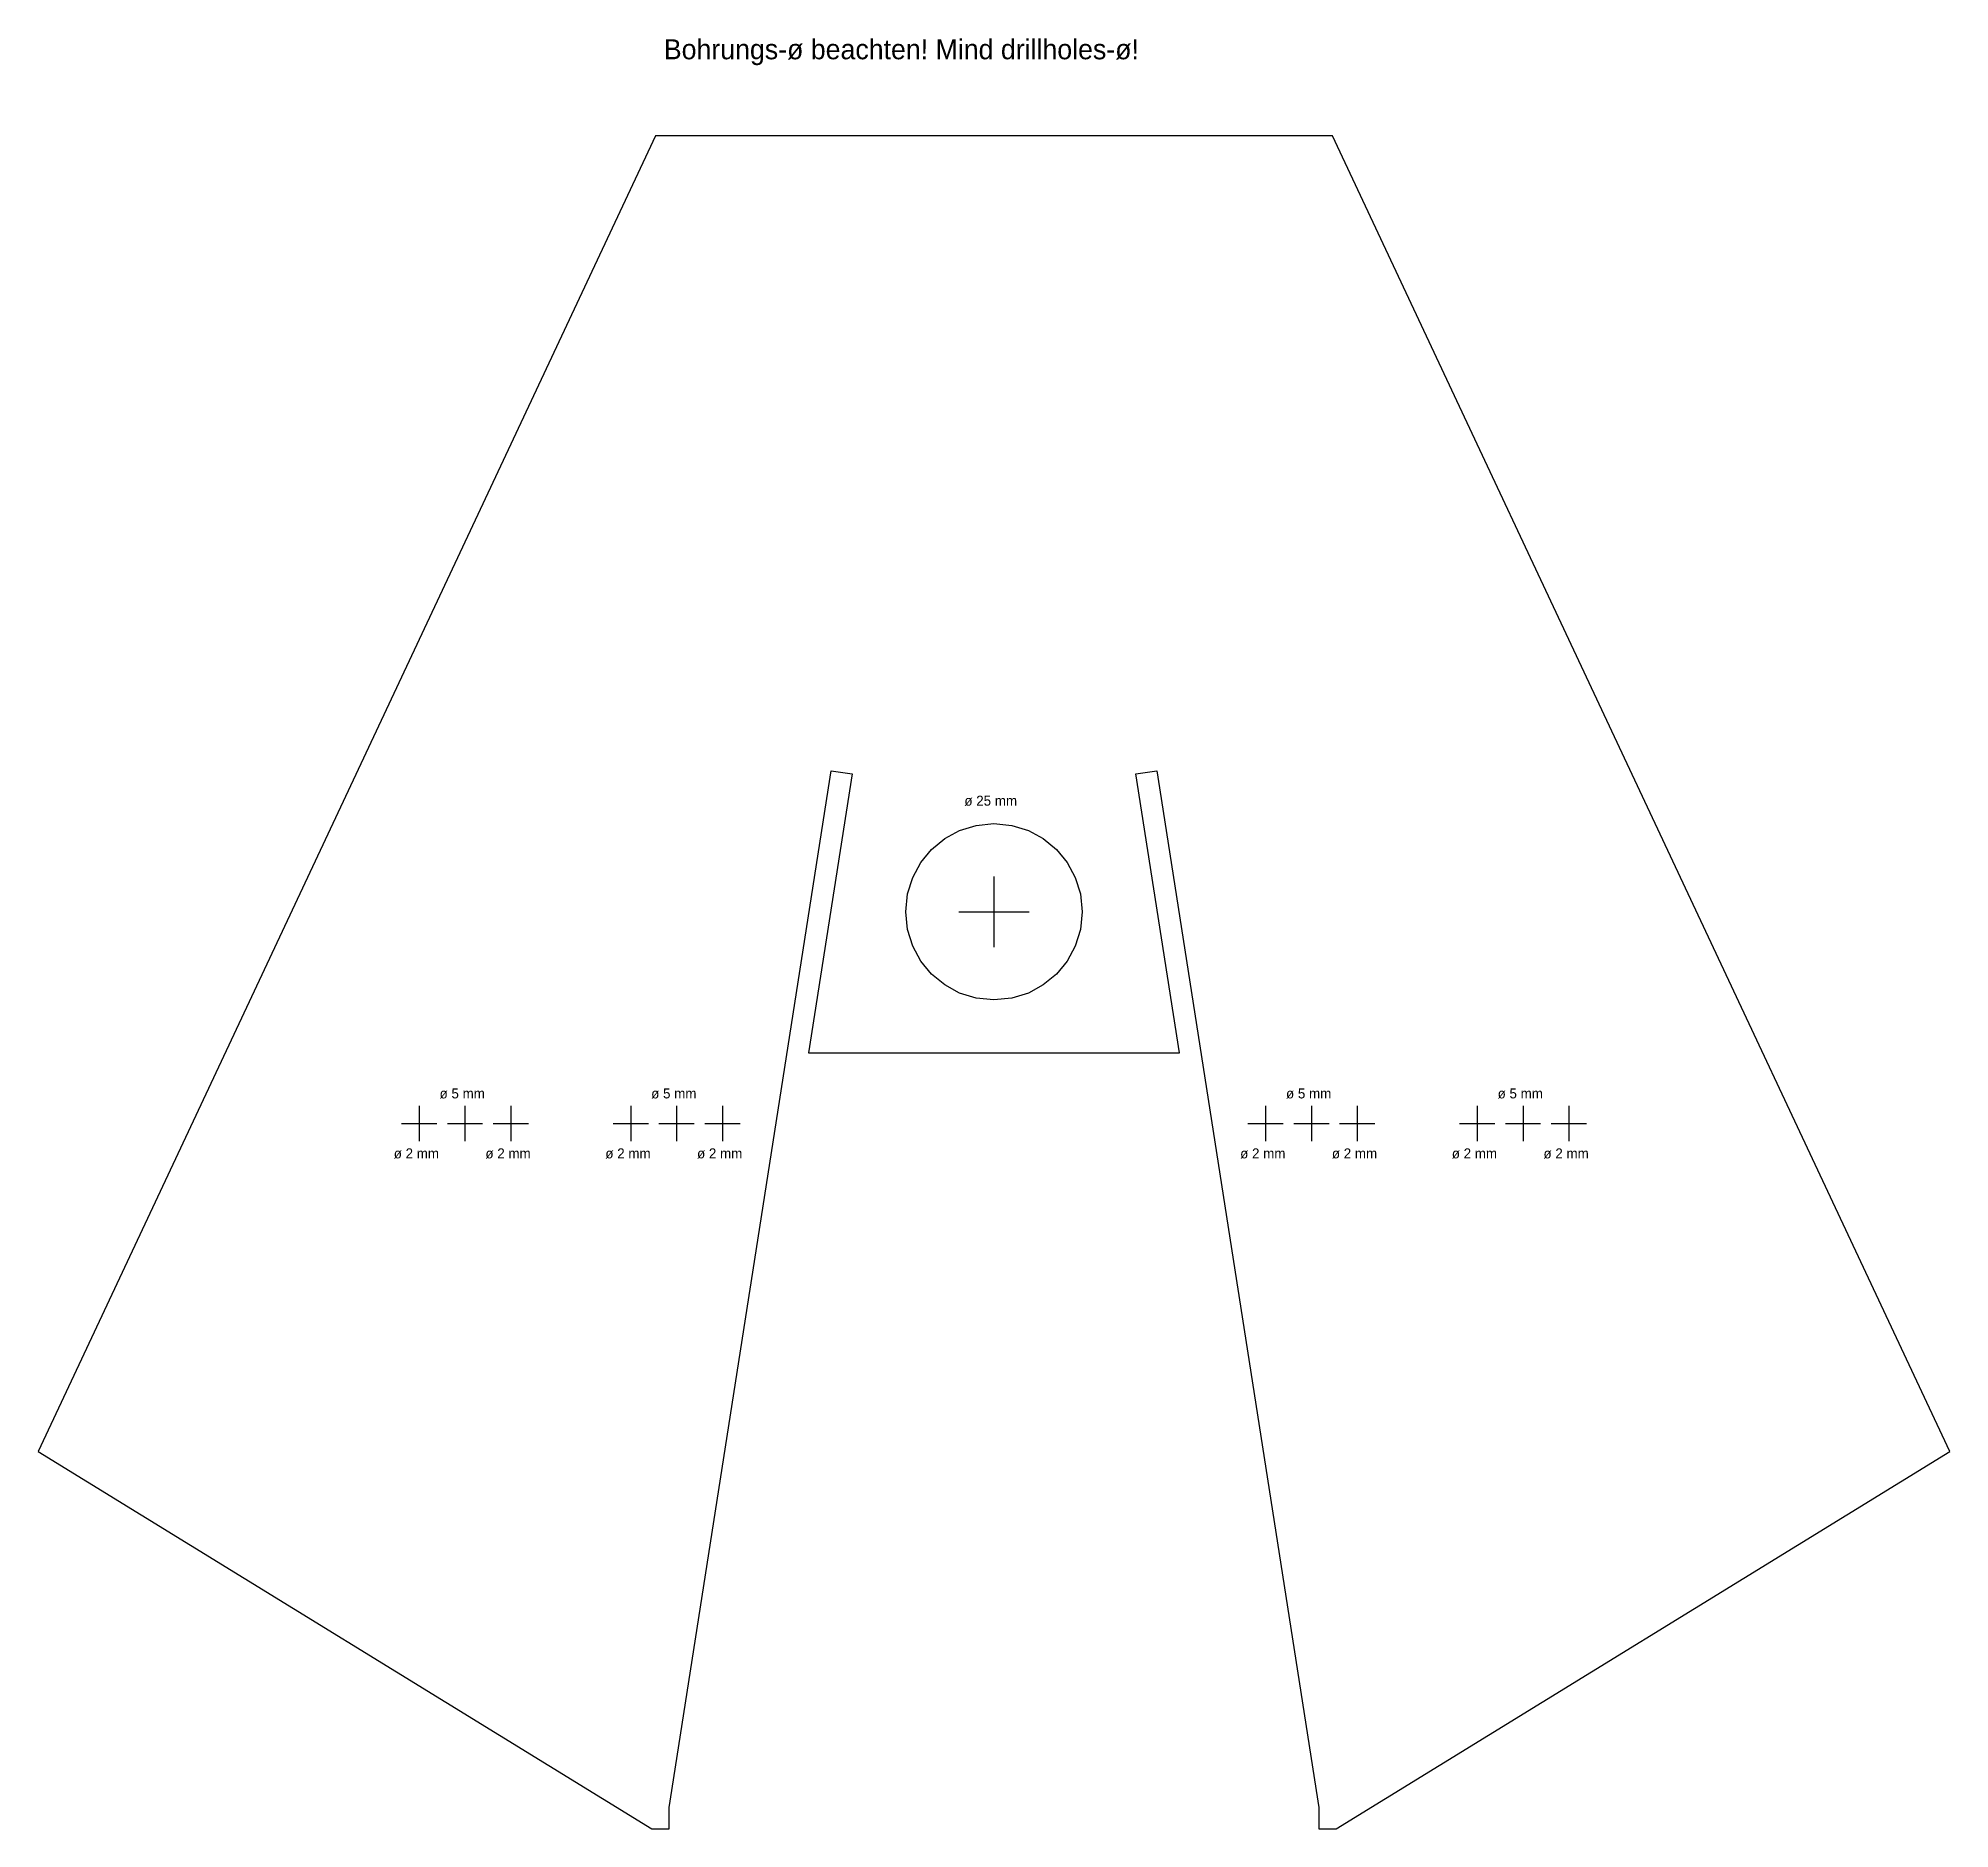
# Model space of a CAD drawing. Extents: x -135 to 136, y -120 to 134.
import ezdxf

# ---------------------------------------------------------------- set-up
doc = ezdxf.new("R2010")
doc.units = 0
doc.layers.add('EBENE_1', color=7, linetype='CONTINUOUS')

# ---------------------------------------------------------------- blocks, each defined once
blk = doc.blocks.new('BLOCK_2')
at = {"layer": 'EBENE_1', "color": 250}
for points in [[(-4.87, 21.52), (-2.52, 22.25)], [(-2.52, 22.25), (0, 22.5)], [(0, 22.5), (2.52, 22.25)], [(2.52, 22.25), (4.87, 21.52)], [(-8.84, 18.84), (-6.99, 20.37)], [(-6.99, 20.37), (-4.87, 21.52)], [(4.87, 21.52), (6.99, 20.37)], [(6.99, 20.37), (8.84, 18.84)], [(-11.52, 14.87), (-10.37, 16.99)], [(-10.37, 16.99), (-8.84, 18.84)], [(8.84, 18.84), (10.37, 16.99)], [(10.37, 16.99), (11.52, 14.87)], [(-12.25, 12.52), (-11.52, 14.87)], [(11.52, 14.87), (12.25, 12.52)], [(-12.5, 10), (-12.25, 12.52)], [(12.25, 12.52), (12.5, 10)], [(-12.25, 7.48), (-12.5, 10)], [(12.5, 10), (12.25, 7.48)], [(12.5, 10), (12.5, 10)], [(-11.52, 5.13), (-12.25, 7.48)], [(12.25, 7.48), (11.52, 5.13)], [(-10.37, 3.01), (-11.52, 5.13)], [(-8.84, 1.16), (-10.37, 3.01)], [(10.37, 3.01), (8.84, 1.16)], [(11.52, 5.13), (10.37, 3.01)], [(-6.99, -0.37), (-8.84, 1.16)], [(8.84, 1.16), (6.99, -0.37)], [(-4.87, -1.52), (-6.99, -0.37)], [(-2.52, -2.25), (-4.87, -1.52)], [(0, -2.5), (-2.52, -2.25)], [(2.52, -2.25), (0, -2.5)], [(4.87, -1.52), (2.52, -2.25)], [(6.99, -0.37), (4.87, -1.52)]]:
    blk.add_lwpolyline(points, dxfattribs=at)
blk = doc.blocks.new('BLOCK_3')
at = {"layer": 'EBENE_1', "color": 250}
for points in [[(-75, -17.5), (-75, -22.5)], [(-77.5, -20), (-72.5, -20)]]:
    blk.add_lwpolyline(points, dxfattribs=at)
blk = doc.blocks.new('BLOCK_4')
at = {"layer": 'EBENE_1', "color": 250}
for points in [[(-81.5, -17.5), (-81.5, -22.5)], [(-84, -20), (-79, -20)]]:
    blk.add_lwpolyline(points, dxfattribs=at)
blk = doc.blocks.new('BLOCK_5')
at = {"layer": 'EBENE_1', "color": 250}
for points in [[(-68.5, -17.5), (-68.5, -22.5)], [(-71, -20), (-66, -20)]]:
    blk.add_lwpolyline(points, dxfattribs=at)
blk = doc.blocks.new('BLOCK_6')
at = {"layer": 'EBENE_1', "color": 250}
for points in [[(-45, -17.5), (-45, -22.5)], [(-47.5, -20), (-42.5, -20)]]:
    blk.add_lwpolyline(points, dxfattribs=at)
blk = doc.blocks.new('BLOCK_7')
at = {"layer": 'EBENE_1', "color": 250}
for points in [[(-51.5, -17.5), (-51.5, -22.5)], [(-54, -20), (-49, -20)]]:
    blk.add_lwpolyline(points, dxfattribs=at)
blk = doc.blocks.new('BLOCK_8')
at = {"layer": 'EBENE_1', "color": 250}
for points in [[(-38.5, -17.5), (-38.5, -22.5)], [(-41, -20), (-36, -20)]]:
    blk.add_lwpolyline(points, dxfattribs=at)
blk = doc.blocks.new('BLOCK_9')
at = {"layer": 'EBENE_1', "color": 250}
for points in [[(45, -17.5), (45, -22.5)], [(42.5, -20), (47.5, -20)]]:
    blk.add_lwpolyline(points, dxfattribs=at)
blk = doc.blocks.new('BLOCK_10')
at = {"layer": 'EBENE_1', "color": 250}
for points in [[(38.5, -17.5), (38.5, -22.5)], [(36, -20), (41, -20)]]:
    blk.add_lwpolyline(points, dxfattribs=at)
blk = doc.blocks.new('BLOCK_11')
at = {"layer": 'EBENE_1', "color": 250}
for points in [[(51.5, -17.5), (51.5, -22.5)], [(49, -20), (54, -20)]]:
    blk.add_lwpolyline(points, dxfattribs=at)
blk = doc.blocks.new('BLOCK_12')
at = {"layer": 'EBENE_1', "color": 250}
for points in [[(75, -17.5), (75, -22.5)], [(72.5, -20), (77.5, -20)]]:
    blk.add_lwpolyline(points, dxfattribs=at)
blk = doc.blocks.new('BLOCK_13')
at = {"layer": 'EBENE_1', "color": 250}
for points in [[(68.5, -17.5), (68.5, -22.5)], [(66, -20), (71, -20)]]:
    blk.add_lwpolyline(points, dxfattribs=at)
blk = doc.blocks.new('BLOCK_14')
at = {"layer": 'EBENE_1', "color": 250}
for points in [[(81.5, -17.5), (81.5, -22.5)], [(79, -20), (84, -20)]]:
    blk.add_lwpolyline(points, dxfattribs=at)
blk = doc.blocks.new('BLOCK_15')
at = {"layer": 'EBENE_1', "color": 250}
for points in [[(0, 15), (0, 5)], [(-5, 10), (5, 10)]]:
    blk.add_lwpolyline(points, dxfattribs=at)

msp = doc.modelspace()

# ---------------------------------------------------------------- linework, layer by layer
at = {"layer": 'EBENE_1', "color": 250}
msp.add_lwpolyline([(-48, 120), (-135.5, -66.5), (-48.5, -120), (-46.04, -120), (-46.04, -117), (-23.09, 30), (-20.12, 29.54), (-26.3, -10), (26.3, -10), (20.12, 29.54), (23.09, 30), (46.04, -117), (46.04, -120), (48.5, -120), (135.5, -66.5), (48, 120), (-48, 120)], dxfattribs=at)

# ---------------------------------------------------------------- block references
at = {"layer": 'EBENE_1'}
for name in ['BLOCK_2', 'BLOCK_15', 'BLOCK_4', 'BLOCK_3', 'BLOCK_5', 'BLOCK_7', 'BLOCK_6', 'BLOCK_8', 'BLOCK_10', 'BLOCK_9', 'BLOCK_11', 'BLOCK_13', 'BLOCK_12', 'BLOCK_14']:
    msp.add_blockref(name, (0, 0), dxfattribs=at)

# ---------------------------------------------------------------- texts
at = {"layer": 'EBENE_1', "color": 250, "attachment_point": 7}
for s, insert, char_height in [('\\fAndale Mono|b0|i0|c0|p34;\\W1;Bohrungs-ø beachten! Mind drillholes-ø!', (-46.81, 130), 2.832), ('\\fAndale Mono|b0|i0|c0|p34;\\W1;ø 25 mm', (-4.2, 25), 1.416), ('\\fAndale Mono|b0|i0|c0|p34;\\W1;ø 5 mm', (-78.6, -16.5), 1.416), ('\\fAndale Mono|b0|i0|c0|p34;\\W1;ø 5 mm', (-48.6, -16.5), 1.416), ('\\fAndale Mono|b0|i0|c0|p34;\\W1;ø 5 mm', (41.4, -16.5), 1.416), ('\\fAndale Mono|b0|i0|c0|p34;\\W1;ø 5 mm', (71.4, -16.5), 1.416), ('\\fAndale Mono|b0|i0|c0|p34;\\W1;ø 2 mm', (-85.1, -25), 1.416), ('\\fAndale Mono|b0|i0|c0|p34;\\W1;ø 2 mm', (-72.1, -25), 1.416), ('\\fAndale Mono|b0|i0|c0|p34;\\W1;ø 2 mm', (-55.1, -25), 1.416), ('\\fAndale Mono|b0|i0|c0|p34;\\W1;ø 2 mm', (-42.1, -25), 1.416), ('\\fAndale Mono|b0|i0|c0|p34;\\W1;ø 2 mm', (34.9, -25), 1.416), ('\\fAndale Mono|b0|i0|c0|p34;\\W1;ø 2 mm', (47.9, -25), 1.416), ('\\fAndale Mono|b0|i0|c0|p34;\\W1;ø 2 mm', (64.9, -25), 1.416), ('\\fAndale Mono|b0|i0|c0|p34;\\W1;ø 2 mm', (77.9, -25), 1.416)]:
    msp.add_mtext(s, dxfattribs=dict(at, insert=insert, char_height=char_height))

doc.saveas('drawing.dxf')
